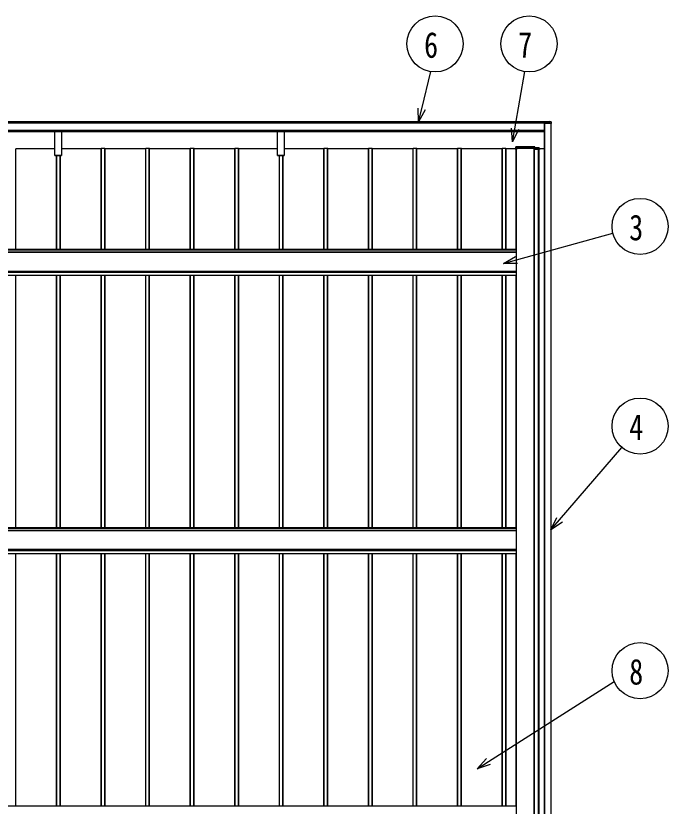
# Model space of a CAD drawing. Units: millimetres, scale not verified. Extents: x -14718 to 14718, y -10395 to 10395.
# Drawn here: x -4752 to -1824, y -1241 to 2308 of the extents above; entities that cross this region are included whole.
import ezdxf
from ezdxf.enums import TextEntityAlignment as Align

# ---------------------------------------------------------------- set-up
doc = ezdxf.new("R2010")
doc.units = ezdxf.units.MM
doc.header["$LTSCALE"] = 50
doc.layers.add('0-4_YKK_A1', color=4, linetype='Continuous')
doc.layers.add('0-5_YKK_D', color=6, linetype='Continuous')
doc.styles.add('ＭＳ ゴシック', font='')
doc.styles.get('ＭＳ ゴシック').set_extended_font_data('MS Gothic')

msp = doc.modelspace()

# ---------------------------------------------------------------- linework, layer by layer
at = {"layer": '0-4_YKK_A1'}
for p, q in [((-2357.44, 1831.9), (-7543.94, 1831.9)), ((-2357.44, 1831.41), (-7543.94, 1831.41)), ((-2357.44, 1827.22), (-7543.94, 1827.22)), ((-2357.44, 1826.91), (-7543.94, 1826.91)), ((-2357.44, 1826.89), (-7543.94, 1826.89)), ((-2357.44, 1826.57), (-7543.94, 1826.57)), ((-2380.44, 1826.4), (-2380.44, -3171.25)), ((-2379.94, 1826.42), (-2356.14, 1826.42)), ((-2379.94, 1826.42), (-2379.94, -3171.24)), ((-2349.9, 1832.47), (-2357.44, 1832.95)), ((-2357.44, 1832.47), (-2357.44, 1832.95)), ((-2357.44, 1826.77), (-2357.44, 1832.47)), ((-2349.9, 1831.99), (-2357.44, 1832.47)), ((-2357.44, 1826.77), (-2356.22, 1826.77)), ((-2356.24, 1826.43), (-2356.24, 1826.46)), ((-2355.94, 1824.96), (-2355.94, 1826.16)), ((-2355.62, 1826.17), (-2355.62, 1824.97)), ((-2349.9, 1824.95), (-2355.62, 1824.97)), ((-2350.94, 1824.92), (-2350.94, -3169.69)), ((-2350.44, 1824.9), (-2350.44, -3169.69)), ((-2349.9, 1823.49), (-2350.44, 1823.48)), ((-2349.9, 1824.95), (-2349.9, 1831.99)), ((-2349.44, 1831.97), (-2349.44, 1824.94)), ((-2349.44, 1823.5), (-2349.44, 1824.94)), ((-2380.44, 1792.4), (-7524.94, 1792.4)), ((-2380.44, 1791.88), (-7524.94, 1791.88)), ((-7524.94, 1791.84), (-2380.44, 1791.84)), ((-2380.44, 1791.84), (-7524.94, 1791.84)), ((-4577.54, 1786.46), (-5547.54, 1786.46)), ((-4577.54, 1786.36), (-5547.54, 1786.36)), ((-4577.54, 1791.44), (-4577.54, 1791.84)), ((-4577.54, 1790.59), (-4577.54, 1791.44)), ((-4577.54, 1791.44), (-4547.54, 1791.44)), ((-4577.54, 1788.69), (-4577.54, 1790.59)), ((-4547.54, 1790.59), (-4577.54, 1790.59)), ((-4577.54, 1787.85), (-4577.54, 1788.69)), ((-4577.54, 1788.69), (-4547.54, 1788.69)), ((-4577.54, 1680.79), (-4577.54, 1787.85)), ((-4547.54, 1787.85), (-4577.54, 1787.85)), ((-4547.54, 1791.84), (-4547.54, 1791.44)), ((-4547.54, 1791.44), (-4547.54, 1790.59)), ((-4547.54, 1790.59), (-4547.54, 1788.69)), ((-4547.54, 1788.69), (-4547.54, 1787.85)), ((-4547.54, 1787.85), (-4547.54, 1680.79)), ((-3577.54, 1786.46), (-4547.54, 1786.46)), ((-3577.54, 1786.36), (-4547.54, 1786.36)), ((-3577.54, 1791.44), (-3577.54, 1791.84)), ((-3577.54, 1790.59), (-3577.54, 1791.44)), ((-3577.54, 1791.44), (-3547.54, 1791.44)), ((-3577.54, 1788.69), (-3577.54, 1790.59)), ((-3547.54, 1790.59), (-3577.54, 1790.59)), ((-3577.54, 1787.85), (-3577.54, 1788.69)), ((-3577.54, 1788.69), (-3547.54, 1788.69)), ((-3577.54, 1680.79), (-3577.54, 1787.85)), ((-3547.54, 1787.85), (-3577.54, 1787.85)), ((-3547.54, 1791.84), (-3547.54, 1791.44)), ((-3547.54, 1791.44), (-3547.54, 1790.59)), ((-3547.54, 1790.59), (-3547.54, 1788.69)), ((-3547.54, 1788.69), (-3547.54, 1787.85)), ((-3547.54, 1787.85), (-3547.54, 1680.79)), ((-2380.44, 1786.46), (-3547.54, 1786.46)), ((-2380.44, 1786.36), (-3547.54, 1786.36)), ((-4577.54, 1711.25), (-4752.14, 1711.25)), ((-4752.14, 1258.03), (-4752.14, 1711.25)), ((-4369.44, 1711.25), (-4547.54, 1711.25)), ((-4369.44, 1258.03), (-4369.44, 1712.35)), ((-4353.44, 1712.38), (-4368.44, 1712.38)), ((-4368.44, 1258.03), (-4368.44, 1712.38)), ((-4353.44, 1258.03), (-4353.44, 1712.38)), ((-4352.44, 1258.03), (-4352.44, 1712.35)), ((-4169.44, 1711.25), (-4352.14, 1711.25)), ((-4352.14, 1258.03), (-4352.14, 1711.25)), ((-4169.44, 1258.03), (-4169.44, 1712.35)), ((-4153.44, 1712.38), (-4168.44, 1712.38)), ((-4168.44, 1258.03), (-4168.44, 1712.38)), ((-4153.44, 1258.03), (-4153.44, 1712.38)), ((-4152.44, 1258.03), (-4152.44, 1712.35)), ((-3969.44, 1711.25), (-4152.14, 1711.25)), ((-4152.14, 1258.03), (-4152.14, 1711.25)), ((-3969.44, 1258.03), (-3969.44, 1712.35)), ((-3953.44, 1712.38), (-3968.44, 1712.38)), ((-3968.44, 1258.03), (-3968.44, 1712.38)), ((-3953.44, 1258.03), (-3953.44, 1712.38)), ((-3952.44, 1258.03), (-3952.44, 1712.35)), ((-3769.44, 1711.25), (-3952.14, 1711.25)), ((-3952.14, 1258.03), (-3952.14, 1711.25)), ((-3769.44, 1258.03), (-3769.44, 1712.35)), ((-3753.44, 1712.38), (-3768.44, 1712.38)), ((-3768.44, 1258.03), (-3768.44, 1712.38)), ((-3753.44, 1258.03), (-3753.44, 1712.38)), ((-3752.44, 1258.03), (-3752.44, 1712.35)), ((-3577.54, 1711.25), (-3752.14, 1711.25)), ((-3752.14, 1258.03), (-3752.14, 1711.25)), ((-3369.44, 1711.25), (-3547.54, 1711.25)), ((-3369.44, 1258.03), (-3369.44, 1712.35)), ((-3353.44, 1712.38), (-3368.44, 1712.38)), ((-3368.44, 1258.03), (-3368.44, 1712.38)), ((-3353.44, 1258.03), (-3353.44, 1712.38)), ((-3352.44, 1258.03), (-3352.44, 1712.35)), ((-3169.44, 1711.25), (-3352.14, 1711.25)), ((-3352.14, 1258.03), (-3352.14, 1711.25)), ((-3169.44, 1258.03), (-3169.44, 1712.35)), ((-3153.44, 1712.38), (-3168.44, 1712.38)), ((-3168.44, 1258.03), (-3168.44, 1712.38)), ((-3153.44, 1258.03), (-3153.44, 1712.38)), ((-3152.44, 1258.03), (-3152.44, 1712.35)), ((-2969.44, 1711.25), (-3152.14, 1711.25)), ((-3152.14, 1258.03), (-3152.14, 1711.25)), ((-2969.44, 1258.03), (-2969.44, 1712.35)), ((-2953.44, 1712.38), (-2968.44, 1712.38)), ((-2968.44, 1258.03), (-2968.44, 1712.38)), ((-2953.44, 1258.03), (-2953.44, 1712.38)), ((-2952.44, 1258.03), (-2952.44, 1712.35)), ((-2769.44, 1711.25), (-2952.14, 1711.25)), ((-2952.14, 1258.03), (-2952.14, 1711.25)), ((-2769.44, 1258.03), (-2769.44, 1712.35)), ((-2753.44, 1712.38), (-2768.44, 1712.38)), ((-2768.44, 1258.03), (-2768.44, 1712.38)), ((-2753.44, 1258.03), (-2753.44, 1712.38)), ((-2752.44, 1258.03), (-2752.44, 1712.35)), ((-2569.44, 1711.25), (-2752.14, 1711.25)), ((-2752.14, 1258.03), (-2752.14, 1711.25)), ((-2569.44, 1258.03), (-2569.44, 1712.35)), ((-2553.44, 1712.38), (-2568.44, 1712.38)), ((-2568.44, 1258.03), (-2568.44, 1712.38)), ((-2553.44, 1258.03), (-2553.44, 1712.38)), ((-2552.44, 1258.03), (-2552.44, 1712.35)), ((-2508.44, 1711.25), (-2552.14, 1711.25)), ((-2552.14, 1258.03), (-2552.14, 1711.25)), ((-2508.44, 1708.39), (-2505.94, 1708.39)), ((-2508.44, 1708.39), (-2505.94, 1708.39)), ((-2507.6, 1718.6), (-2507.94, 1713.08)), ((-2507.94, 1713.08), (-2422.93, 1713.08)), ((-2423.27, 1719.05), (-2507.6, 1719.05)), ((-2507.6, 1719.05), (-2507.6, 1719.05)), ((-2507.6, 1718.6), (-2507.6, 1719.05)), ((-2423.27, 1718.6), (-2507.6, 1718.6)), ((-2507.44, 1258.03), (-2507.44, 1708.39)), ((-2505.94, 1712.98), (-2505.94, 1708.39)), ((-2505.94, 1712.19), (-2505.44, 1712.19)), ((-2505.94, 1708.39), (-2505.94, 1708.39)), ((-2425.44, 1713), (-2505.44, 1713)), ((-2505.44, -2600.5), (-2505.44, 1713)), ((-2504.94, -2600.5), (-2504.94, 1713)), ((-2425.94, -2600.5), (-2425.94, 1713)), ((-2425.44, -2600.5), (-2425.44, 1713)), ((-2424.94, 1712.38), (-2425.14, 1712.38)), ((-2425.14, -2600.5), (-2425.14, 1712.38)), ((-2424.94, 1709.42), (-2424.94, 1712.98)), ((-2405.44, 1709.4), (-2424.44, 1709.4)), ((-2423.27, 1719.05), (-2423.27, 1719.05)), ((-2423.27, 1718.6), (-2423.27, 1719.05)), ((-2422.93, 1713.08), (-2423.27, 1718.6)), ((-2422.77, 1718.58), (-2422.44, 1713.07)), ((-2422.44, 1713.07), (-2422.44, 1709.51)), ((-2403.27, 1715.46), (-2422.27, 1715.46)), ((-2422.27, 1715), (-2422.27, 1715.46)), ((-2422.27, 1715), (-2421.94, 1709.49)), ((-2403.27, 1715), (-2422.27, 1715)), ((-2421.94, 1709.49), (-2402.93, 1709.49)), ((-2405.94, -3136.82), (-2405.94, 1709.4)), ((-2405.44, -3136.82), (-2405.44, 1709.4)), ((-2404.94, 1708.39), (-2404.94, 1709.38)), ((-2404.94, 1708.39), (-2402.44, 1708.39)), ((-2404.94, 1708.39), (-2404.94, 1708.39)), ((-2404.94, 1708.39), (-2402.44, 1708.39)), ((-2403.44, -3136.82), (-2403.44, 1708.39)), ((-2403.27, 1715.46), (-2403.27, 1715.46)), ((-2403.27, 1715), (-2403.27, 1715.46)), ((-2402.93, 1709.49), (-2403.27, 1715)), ((-2402.77, 1714.99), (-2402.44, 1709.47)), ((-2380.44, 1711.26), (-2402.55, 1711.26)), ((-2402.44, 1709.47), (-2402.44, 1708.39)), ((-4577.54, 1680.48), (-4577.54, 1680.79)), ((-4577.54, 1680.79), (-4547.54, 1680.79)), ((-4577.54, 1680.41), (-4577.54, 1680.48)), ((-4547.54, 1680.48), (-4577.54, 1680.48)), ((-4577.54, 1680.41), (-4547.54, 1680.41)), ((-4577.54, 1680.41), (-4577.54, 1680.41)), ((-4577.54, 1680.41), (-4547.54, 1680.41)), ((-4569.44, 1258.03), (-4569.44, 1680.41)), ((-4568.44, 1258.03), (-4568.44, 1680.41)), ((-4553.44, 1258.03), (-4553.44, 1680.41)), ((-4552.44, 1258.03), (-4552.44, 1680.41)), ((-4552.14, 1258.03), (-4552.14, 1680.41)), ((-4547.54, 1680.79), (-4547.54, 1680.48)), ((-4547.54, 1680.41), (-4547.54, 1680.48)), ((-4547.54, 1680.41), (-4547.54, 1680.41)), ((-3577.54, 1680.48), (-3577.54, 1680.79)), ((-3577.54, 1680.79), (-3547.54, 1680.79)), ((-3577.54, 1680.41), (-3577.54, 1680.48)), ((-3547.54, 1680.48), (-3577.54, 1680.48)), ((-3577.54, 1680.41), (-3547.54, 1680.41)), ((-3577.54, 1680.41), (-3577.54, 1680.41)), ((-3577.54, 1680.41), (-3547.54, 1680.41)), ((-3569.44, 1258.03), (-3569.44, 1680.41)), ((-3568.44, 1258.03), (-3568.44, 1680.41)), ((-3553.44, 1258.03), (-3553.44, 1680.41)), ((-3552.44, 1258.03), (-3552.44, 1680.41)), ((-3552.14, 1258.03), (-3552.14, 1680.41)), ((-3547.54, 1680.79), (-3547.54, 1680.48)), ((-3547.54, 1680.41), (-3547.54, 1680.48)), ((-3547.54, 1680.41), (-3547.54, 1680.41)), ((-2505.94, 1258.03), (-7604.94, 1258.03)), ((-7604.94, 1257.55), (-2505.94, 1257.55)), ((-2505.94, 1246.51), (-7604.94, 1246.51)), ((-7604.94, 1246.03), (-2505.94, 1246.03)), ((-2505.94, 1246.03), (-2505.94, 1246.51)), ((-2505.44, 1233.66), (-2505.94, 1233.66)), ((-2505.44, 1231.93), (-2505.94, 1231.93)), ((-2505.44, 1175.69), (-2505.94, 1175.69)), ((-2505.44, 1173.96), (-2505.94, 1173.96)), ((-7604.94, 1162.08), (-2505.94, 1162.08)), ((-7604.94, 1161.56), (-2505.94, 1161.56)), ((-7604.94, 1158.14), (-2505.94, 1158.14)), ((-7604.94, 1157.11), (-2505.94, 1157.11)), ((-7604.94, 1143.62), (-2505.94, 1143.62)), ((-7604.94, 1143.1), (-2505.94, 1143.1)), ((-7604.94, 1143.05), (-2505.94, 1143.05)), ((-7603.44, 1143.05), (-2507.44, 1143.05)), ((-4752.14, 8.79), (-4752.14, 1143.05)), ((-4569.44, 8.79), (-4569.44, 1143.05)), ((-4568.44, 8.79), (-4568.44, 1143.05)), ((-4553.44, 8.79), (-4553.44, 1143.05)), ((-4552.44, 8.79), (-4552.44, 1143.05)), ((-4552.14, 8.79), (-4552.14, 1143.05)), ((-4369.44, 8.79), (-4369.44, 1143.05)), ((-4368.44, 8.79), (-4368.44, 1143.05)), ((-4353.44, 8.79), (-4353.44, 1143.05)), ((-4352.44, 8.79), (-4352.44, 1143.05)), ((-4352.14, 8.79), (-4352.14, 1143.05)), ((-4169.44, 8.79), (-4169.44, 1143.05)), ((-4168.44, 8.79), (-4168.44, 1143.05)), ((-4153.44, 8.79), (-4153.44, 1143.05)), ((-4152.44, 8.79), (-4152.44, 1143.05)), ((-4152.14, 8.79), (-4152.14, 1143.05)), ((-3969.44, 8.79), (-3969.44, 1143.05)), ((-3968.44, 8.79), (-3968.44, 1143.05)), ((-3953.44, 8.79), (-3953.44, 1143.05)), ((-3952.44, 8.79), (-3952.44, 1143.05)), ((-3952.14, 8.79), (-3952.14, 1143.05)), ((-3769.44, 8.79), (-3769.44, 1143.05)), ((-3768.44, 8.79), (-3768.44, 1143.05)), ((-3753.44, 8.79), (-3753.44, 1143.05)), ((-3752.44, 8.79), (-3752.44, 1143.05)), ((-3752.14, 8.79), (-3752.14, 1143.05)), ((-3569.44, 8.79), (-3569.44, 1143.05)), ((-3568.44, 8.79), (-3568.44, 1143.05)), ((-3553.44, 8.79), (-3553.44, 1143.05)), ((-3552.44, 8.79), (-3552.44, 1143.05)), ((-3552.14, 8.79), (-3552.14, 1143.05)), ((-3369.44, 8.79), (-3369.44, 1143.05)), ((-3368.44, 8.79), (-3368.44, 1143.05)), ((-3353.44, 8.79), (-3353.44, 1143.05)), ((-3352.44, 8.79), (-3352.44, 1143.05)), ((-3352.14, 8.79), (-3352.14, 1143.05)), ((-3169.44, 8.79), (-3169.44, 1143.05)), ((-3168.44, 8.79), (-3168.44, 1143.05)), ((-3153.44, 8.79), (-3153.44, 1143.05)), ((-3152.44, 8.79), (-3152.44, 1143.05)), ((-3152.14, 8.79), (-3152.14, 1143.05)), ((-2969.44, 8.79), (-2969.44, 1143.05)), ((-2968.44, 8.79), (-2968.44, 1143.05)), ((-2953.44, 8.79), (-2953.44, 1143.05)), ((-2952.44, 8.79), (-2952.44, 1143.05)), ((-2952.14, 8.79), (-2952.14, 1143.05)), ((-2769.44, 8.79), (-2769.44, 1143.05)), ((-2768.44, 8.79), (-2768.44, 1143.05)), ((-2753.44, 8.79), (-2753.44, 1143.05)), ((-2752.44, 8.79), (-2752.44, 1143.05)), ((-2752.14, 8.79), (-2752.14, 1143.05)), ((-2569.44, 8.79), (-2569.44, 1143.05)), ((-2568.44, 8.79), (-2568.44, 1143.05)), ((-2553.44, 8.79), (-2553.44, 1143.05)), ((-2552.44, 8.79), (-2552.44, 1143.05)), ((-2552.14, 8.79), (-2552.14, 1143.05)), ((-2507.44, 8.79), (-2507.44, 1143.05)), ((-2505.94, 1158.14), (-2505.94, 1161.56)), ((-2505.94, 1157.11), (-2505.94, 1158.14)), ((-2505.94, 1143.05), (-2505.94, 1143.1)), ((-2505.94, 1143.05), (-2505.94, 1143.05)), ((-2505.94, 8.79), (-7604.94, 8.79)), ((-7604.94, 8.31), (-2505.94, 8.31)), ((-2505.94, -2.73), (-7604.94, -2.73)), ((-7604.94, -3.21), (-2505.94, -3.21)), ((-2505.94, -3.21), (-2505.94, -2.73)), ((-2505.44, -15.58), (-2505.94, -15.58)), ((-2505.44, -17.31), (-2505.94, -17.31)), ((-7604.94, -87.16), (-2505.94, -87.16)), ((-7604.94, -87.68), (-2505.94, -87.68)), ((-7604.94, -91.1), (-2505.94, -91.1)), ((-7604.94, -92.13), (-2505.94, -92.13)), ((-7604.94, -105.62), (-2505.94, -105.62)), ((-7604.94, -106.14), (-2505.94, -106.14)), ((-7604.94, -106.19), (-2505.94, -106.19)), ((-7603.44, -106.19), (-2507.44, -106.19)), ((-4752.14, -1240.45), (-4752.14, -106.19)), ((-4569.44, -1240.45), (-4569.44, -106.19)), ((-4568.44, -1240.45), (-4568.44, -106.19)), ((-4553.44, -1240.45), (-4553.44, -106.19)), ((-4552.44, -1240.45), (-4552.44, -106.19)), ((-4552.14, -1240.45), (-4552.14, -106.19)), ((-4369.44, -1240.45), (-4369.44, -106.19)), ((-4368.44, -1240.45), (-4368.44, -106.19)), ((-4353.44, -1240.45), (-4353.44, -106.19)), ((-4352.44, -1240.45), (-4352.44, -106.19)), ((-4352.14, -1240.45), (-4352.14, -106.19)), ((-4169.44, -1240.45), (-4169.44, -106.19)), ((-4168.44, -1240.45), (-4168.44, -106.19)), ((-4153.44, -1240.45), (-4153.44, -106.19)), ((-4152.44, -1240.45), (-4152.44, -106.19)), ((-4152.14, -1240.45), (-4152.14, -106.19)), ((-3969.44, -1240.45), (-3969.44, -106.19)), ((-3968.44, -1240.45), (-3968.44, -106.19)), ((-3953.44, -1240.45), (-3953.44, -106.19)), ((-3952.44, -1240.45), (-3952.44, -106.19)), ((-3952.14, -1240.45), (-3952.14, -106.19)), ((-3769.44, -1240.45), (-3769.44, -106.19)), ((-3768.44, -1240.45), (-3768.44, -106.19)), ((-3753.44, -1240.45), (-3753.44, -106.19)), ((-3752.44, -1240.45), (-3752.44, -106.19)), ((-3752.14, -1240.45), (-3752.14, -106.19)), ((-3569.44, -1240.45), (-3569.44, -106.19)), ((-3568.44, -1240.45), (-3568.44, -106.19)), ((-3553.44, -1240.45), (-3553.44, -106.19)), ((-3552.44, -1240.45), (-3552.44, -106.19)), ((-3552.14, -1240.45), (-3552.14, -106.19)), ((-3369.44, -1240.45), (-3369.44, -106.19)), ((-3368.44, -1240.45), (-3368.44, -106.19)), ((-3353.44, -1240.45), (-3353.44, -106.19)), ((-3352.44, -1240.45), (-3352.44, -106.19)), ((-3352.14, -1240.45), (-3352.14, -106.19)), ((-3169.44, -1240.45), (-3169.44, -106.19)), ((-3168.44, -1240.45), (-3168.44, -106.19)), ((-3153.44, -1240.45), (-3153.44, -106.19)), ((-3152.44, -1240.45), (-3152.44, -106.19)), ((-3152.14, -1240.45), (-3152.14, -106.19)), ((-2969.44, -1240.45), (-2969.44, -106.19)), ((-2968.44, -1240.45), (-2968.44, -106.19)), ((-2953.44, -1240.45), (-2953.44, -106.19)), ((-2952.44, -1240.45), (-2952.44, -106.19)), ((-2952.14, -1240.45), (-2952.14, -106.19)), ((-2769.44, -1240.45), (-2769.44, -106.19)), ((-2768.44, -1240.45), (-2768.44, -106.19)), ((-2753.44, -1240.45), (-2753.44, -106.19)), ((-2752.44, -1240.45), (-2752.44, -106.19)), ((-2752.14, -1240.45), (-2752.14, -106.19)), ((-2569.44, -1240.45), (-2569.44, -106.19)), ((-2568.44, -1240.45), (-2568.44, -106.19)), ((-2553.44, -1240.45), (-2553.44, -106.19)), ((-2552.44, -1240.45), (-2552.44, -106.19)), ((-2552.14, -1240.45), (-2552.14, -106.19)), ((-2507.44, -1240.45), (-2507.44, -106.19)), ((-2505.44, -73.55), (-2505.94, -73.55)), ((-2505.44, -75.28), (-2505.94, -75.28)), ((-2505.94, -91.1), (-2505.94, -87.68)), ((-2505.94, -92.13), (-2505.94, -91.1)), ((-2505.94, -106.19), (-2505.94, -106.14)), ((-2505.94, -106.19), (-2505.94, -106.19)), ((-2505.94, -1240.45), (-7604.94, -1240.45))]:
    msp.add_line(p, q, dxfattribs=at)
for points in [[(-2356.24, 1826.46), (-2357.44, 1826.46), (-2357.44, 1826.77)], [(-2356.24, 1826.43), (-2357.44, 1826.43), (-2357.44, 1826.46)], [(-2350.44, 1824.9), (-2350.44, 1824.92), (-2355.94, 1824.93), (-2355.94, 1824.96)], [(-2508.44, 1708.39), (-2508.44, 1713.07), (-2508.1, 1718.58)], [(-2505.94, 1246.51), (-2505.94, 1257.55), (-2505.94, 1258.03)], [(-2505.94, 1161.56), (-2505.94, 1162.08), (-2505.94, 1246.03)], [(-2505.94, 1143.1), (-2505.94, 1143.62), (-2505.94, 1157.11)], [(-2505.94, -2.73), (-2505.94, 8.31), (-2505.94, 8.79)], [(-2505.94, -87.68), (-2505.94, -87.16), (-2505.94, -3.21)], [(-2505.94, -106.14), (-2505.94, -105.62), (-2505.94, -92.13)], [(-2505.94, -1251.97), (-2505.94, -1240.93), (-2505.94, -1240.45)]]:
    msp.add_lwpolyline(points, dxfattribs=at)
for centre, radius, start, end in [((-2380.06, 1822.82), 3.6, 88.01091, 95.98665), ((-2357.62, 1826.69), 1.41, 350.27585, 2.96784), ((-2355.7, 1823.83), 2.33, 87.96945, 95.79126), ((-2355.7, 1822.63), 2.33, 87.96945, 95.79126), ((-2349.94, 1831.97), 0.5, 0, 86.3803), ((-2351.88, 1832.24), 1.99, 352.9418, 6.81012), ((-2349.79, 1828.69), 3.31, 83.7994, 91.95129), ((-2349.79, 1821.65), 3.31, 83.7994, 91.95129), ((-2349.79, 1826.79), 3.31, 268.04871, 276.2006), ((-4752.21, 1713.41), 2.16, 264.01335, 271.98909), ((-4368.69, 1705.19), 7.19, 88.01091, 95.98665), ((-4353.19, 1705.19), 7.19, 84.01335, 91.98909), ((-4352.21, 1713.41), 2.16, 264.01335, 271.98909), ((-4168.69, 1705.19), 7.19, 88.01091, 95.98665), ((-4153.19, 1705.19), 7.19, 84.01335, 91.98909), ((-4152.21, 1713.41), 2.16, 264.01335, 271.98909), ((-3968.69, 1705.19), 7.19, 88.01091, 95.98665), ((-3953.19, 1705.19), 7.19, 84.01335, 91.98909), ((-3952.21, 1713.41), 2.16, 264.01335, 271.98909), ((-3768.69, 1705.19), 7.19, 88.01091, 95.98665), ((-3753.19, 1705.19), 7.19, 84.01335, 91.98909), ((-3752.21, 1713.41), 2.16, 264.01335, 271.98909), ((-3368.69, 1705.19), 7.19, 88.01091, 95.98665), ((-3353.19, 1705.19), 7.19, 84.01335, 91.98909), ((-3352.21, 1713.41), 2.16, 264.01335, 271.98909), ((-3168.69, 1705.19), 7.19, 88.01091, 95.98665), ((-3153.19, 1705.19), 7.19, 84.01335, 91.98909), ((-3152.21, 1713.41), 2.16, 264.01335, 271.98909), ((-2968.69, 1705.19), 7.19, 88.01091, 95.98665), ((-2953.19, 1705.19), 7.19, 84.01335, 91.98909), ((-2952.21, 1713.41), 2.16, 264.01335, 271.98909), ((-2768.69, 1705.19), 7.19, 88.01091, 95.98665), ((-2753.19, 1705.19), 7.19, 84.01335, 91.98909), ((-2752.21, 1713.41), 2.16, 264.01335, 271.98909), ((-2568.69, 1705.19), 7.19, 88.01091, 95.98665), ((-2553.19, 1705.19), 7.19, 84.01335, 91.98909), ((-2552.21, 1713.41), 2.16, 264.01335, 271.98909), ((-2507.6, 1718.55), 0.5, 90, 176.49039), ((-2507.8, 1717.28), 1.33, 81.1907, 102.80687), ((-2505.56, 1709.4), 3.6, 88.01091, 95.98665), ((-2505.89, 1713.5), 2.23, 268.81283, 281.73811), ((-2425.21, 1714.54), 2.16, 264.01335, 271.98909), ((-2425.31, 1709.4), 3.6, 84.01335, 91.98909), ((-2424.56, 1713), 3.6, 264.01335, 271.98909), ((-2423.27, 1718.55), 0.5, 3.50961, 90), ((-2423.07, 1717.28), 1.33, 77.19313, 98.8093), ((-2405.31, 1705.81), 3.6, 84.01335, 91.98909), ((-2403.27, 1714.96), 0.5, 3.50961, 90), ((-2403.07, 1713.69), 1.33, 77.19313, 98.8093), ((-2508.63, 1238.59), 3.2, 0.00124, 32.47925), ((-2508.63, 1169.03), 3.2, 327.52075, 359.99876), ((-2508.63, 1166.24), 3.2, 327.52075, 359.99876), ((-2508.63, -10.65), 3.2, 0.00124, 32.47925), ((-2508.63, -80.21), 3.2, 327.52075, 359.99876), ((-2508.63, -83), 3.2, 327.52075, 359.99876)]:
    msp.add_arc(centre, radius, start, end, dxfattribs=at)
for centre, major_axis, ratio, start_param, end_param in [((-2356.24, 1826.16), (0.227, -0.197), 0.995696, 0.713462, 2.2842584), ((-2356.24, 1826.13), (0.24, -0.181), 0.997782, 0.6458655, 2.2166618), ((-2356.22, 1826.17), (0.479, -0.362), 0.997782, 0.6458655, 2.2166618), ((-2507.93, 1713.07), (0.501, 0), 0.034899, 1.5745278, 3.1415972), ((-2422.94, 1713.07), (0.501, 0), 0.034899, 6.2831808, 7.8502502), ((-2422.27, 1715.49), (1, 0), 0.034899, 4.396521, 4.7086575), ((-2422.27, 1714.99), (0.503, -0.03), 0.025231, 1.5797501, 2.1733026), ((-2421.93, 1709.51), (0.501, 0), 0.034899, 3.1415881, 4.7086575), ((-2402.94, 1709.47), (0.501, 0), 0.034899, 6.2831808, 7.8502502)]:
    msp.add_ellipse(centre, major_axis=major_axis, ratio=ratio, start_param=start_param, end_param=end_param, dxfattribs=at)
at = {"layer": '0-5_YKK_D'}
for points in [[(-2944.7, 1831.9), (-2930.73, 1889.73), (-2890.22, 2057.38)], [(-2522.59, 1741.63), (-2512.47, 1800.27), (-2468.1, 2057.38)], [(-2915.23, 1885.99), (-2944.7, 1831.9), (-2946.22, 1893.48)], [(-2496.76, 1797.56), (-2522.59, 1741.63), (-2528.18, 1802.98)], [(-2563.06, 1195.94), (-2505.74, 1211.9), (-2072.82, 1332.41)], [(-2501.47, 1196.54), (-2563.06, 1195.94), (-2510.02, 1227.26)], [(-2350.44, 0.53), (-2311.6, 45.61), (-2032.19, 369.98)], [(-2299.52, 35.21), (-2350.44, 0.53), (-2323.68, 56.02)], [(-2681.45, -1072.51), (-2631.27, -1040.53), (-2066.73, -680.74)], [(-2622.71, -1053.97), (-2681.45, -1072.51), (-2639.84, -1027.08)]]:
    msp.add_lwpolyline(points, dxfattribs=at)
for centre in [(-2870.94, 2181.9), (-2448.82, 2181.9), (-1950.44, 1362.37), (-1950.44, 465.86), (-1950.44, -632.24)]:
    msp.add_circle(centre, 126, dxfattribs=at)

# ---------------------------------------------------------------- texts
at = {"layer": '0-5_YKK_D', "style": 'ＭＳ ゴシック', "width": 0.8}
for s, p in [('6', (-2919.9, 2084.78)), ('7', (-2497.78, 2084.78)), ('3', (-1999.4, 1265.25)), ('4', (-1999.4, 368.74)), ('8', (-1999.4, -729.36))]:
    msp.add_text(s, height=115.5, dxfattribs=at).set_placement(p, align=Align.BOTTOM_LEFT)

doc.saveas('drawing.dxf')
